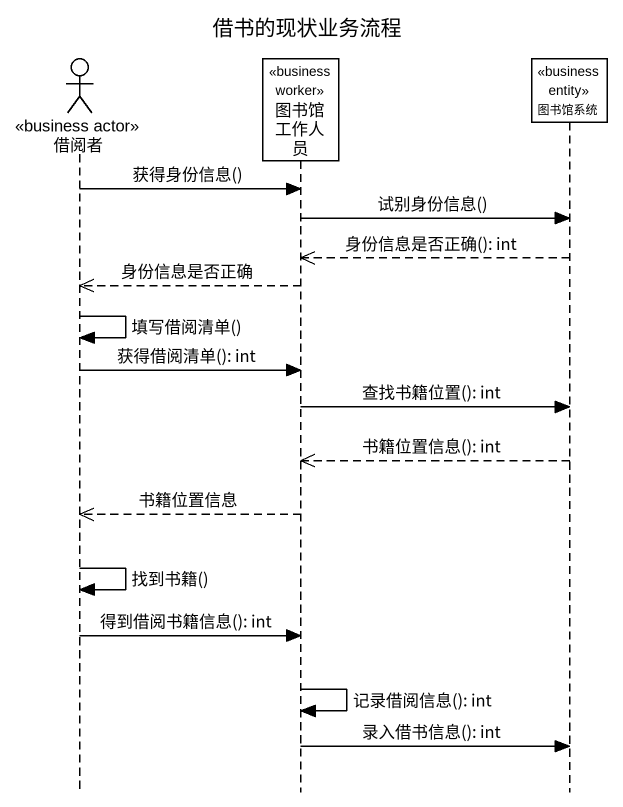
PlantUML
@startuml
title 借书的现状业务流程
hide footbox
actor 借阅者 <<business actor>>
participant 图书馆工作人员 <<business worker>>
participant 图书馆系统 <<business entity>>

借阅者 -> 图书馆工作人员 : 获得身份信息()
图书馆工作人员 -> 图书馆系统 : 试别身份信息()
图书馆系统 -->> 图书馆工作人员 : 身份信息是否正确(): int
图书馆工作人员 -->> 借阅者 : 身份信息是否正确
借阅者 -> 借阅者 : 填写借阅清单()
借阅者 -> 图书馆工作人员 : 获得借阅清单(): int
图书馆工作人员 -> 图书馆系统 : 查找书籍位置(): int
图书馆系统 -->> 图书馆工作人员 : 书籍位置信息(): int
图书馆工作人员 -->> 借阅者 : 书籍位置信息
借阅者 -> 借阅者 : 找到书籍()
借阅者 -> 图书馆工作人员 : 得到借阅书籍信息(): int
图书馆工作人员 -> 图书馆工作人员 : 记录借阅信息(): int
图书馆工作人员 -> 图书馆系统 : 录入借书信息(): int
@enduml
